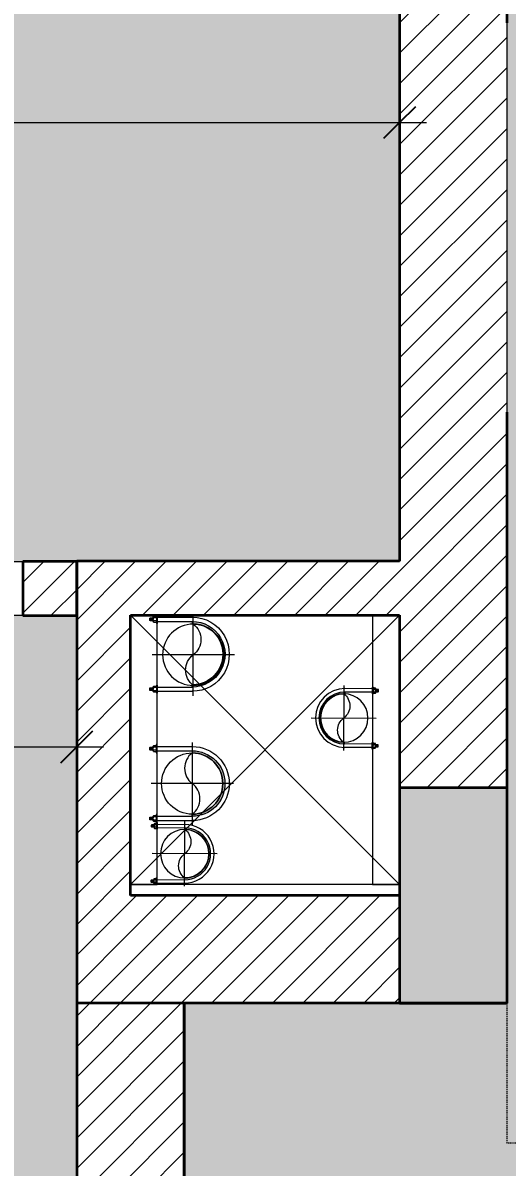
# Model space of a CAD drawing. Header units: millimetres. Extents: x 31157 to 224036, y 218 to 80529.
# Drawn here: x 41753 to 42653, y 74213 to 76337 of the extents above; entities that cross this region are included whole.
import ezdxf

# ---------------------------------------------------------------- set-up
doc = ezdxf.new("R2010")
doc.units = ezdxf.units.MM
doc.linetypes.add('IMPORT-CENTER _3_', pattern=[10.16, 6.35, -1.27, 1.27, -1.27])
doc.linetypes.add('Overhead', pattern=[3.96875, 2.38125, -1.5875])
for name, color, linetype, lineweight in [('0-1', 7, 'Continuous', 5), ('0-3', 7, 'Continuous', 18), ('A-ANNO-DIMS', 211, 'Continuous', 9), ('A-ANNO-DIMS-50', 211, 'Continuous', 9), ('A-DETL-GENF-1', 7, 'Continuous', 18), ('A-DETL-GENF-5', 9, 'Continuous', 18), ('A-DETL-MEDM', 33, 'Continuous', 35), ('A-DETL-THIN', 151, 'Continuous', 18), ('A-FLOR', 192, 'Continuous', 18), ('A-FLOR-2', 7, 'Continuous', 18), ('A-WALL-6', 250, 'Continuous', 35), ('A-WALL-7', 113, 'Continuous', 35), ('A-WALL-PATT-1', 9, 'Continuous', 18), ('A-WALL-PATT-2', 111, 'Continuous', 18), ('G-IMPT', 8, 'Continuous', 18), ('G-IMPT-4', 8, 'IMPORT-CENTER _3_', 18), ('M-EQPM', 50, 'Continuous', 18), ('S-STRS', 31, 'Continuous', 18), ('S-STRS-MBND', 31, 'Overhead', 18)]:
    doc.layers.add(name, color=color, linetype=linetype, lineweight=lineweight)
doc.layers.add('A-DETL-GENF-2', color=7, linetype='Continuous', lineweight=18, transparency=0.2)
doc.styles.add('UTM Avo', font='', dxfattribs={"width": 0.9, "height": 125})
doc.styles.get('UTM Avo').set_extended_font_data('UTM Avo')
doc.dimstyles.new('1_Dim_chi_tiet_2_5', dxfattribs={"dimscale": 304.8, "dimtxt": 124.912619, "dimasz": 0.19685, "dimexe": 0.164042, "dimexo": 0.0625, "dimgap": 0.016404, "dimtad": 1, "dimdec": 0, "dimrnd": 5, "dimzin": 0, "dimdsep": 46, "dimtxsty": 'UTM Avo', "dimblk1": 'OBLIQUE', "dimblk2": 'OBLIQUE', "dimsah": 1, "dimcen": 0.09, "dimdle": 0.164042, "dimazin": 0, "dimtfac": 1, "dimtdec": 4, "dimtix": 1, "dimtmove": 0, "dimatfit": 3, "dimfxl": 0.328084, "dimfxlon": 1, "dimtvp": 1, "dimtolj": 1, "dimtzin": 0, "dimarcsym": 2})
pattern_1 = [(45, (0, 0), (-28.284271, 28.284271), [])]

# ---------------------------------------------------------------- blocks, each defined once
blk = doc.blocks.new('NCV_TKTC_KET CAU_rvt-1-TKCS_CĂN HỘ LOẠI 2 - MẶT BẰNG')
at = {"layer": 'A-FLOR'}
blk.add_line((42452.6, 74737.4), (41952.6, 74737.4), dxfattribs=at)
blk = doc.blocks.new('NCV_TKTC_TANG 1_rvt-1-TKCS_CĂN HỘ LOẠI 2 - MẶT BẰNG')
at = {"layer": 'A-WALL-PATT-1'}
h = blk.add_hatch(dxfattribs=at)
h.set_pattern_fill('FP_1', color=256, style=0, pattern_type=2)
h.set_pattern_definition(pattern_1)
h.paths.add_polyline_path([(40555.2, 75236.9), (40952.6, 75236.9), (40952.6, 75336.9), (40052.6, 75336.9), (40052.6, 75236.9), (40357.3, 75236.9)])
h.paths.add_polyline_path([(41752.6, 75236.9), (41852.6, 75237.4), (41852.6, 75336.9), (41752.6, 75336.9), (41752.6, 75237.4)])
at = {"layer": 'A-FLOR-2'}
blk.add_line((41852.6, 73336.9), (41852.6, 75236.9), dxfattribs=at)
at = {"layer": 'A-WALL-6'}
for p, q in [((41852.6, 75336.9), (41752.6, 75336.9)), ((41752.6, 75336.9), (41752.6, 75236.9)), ((41852.6, 75236.9), (41852.6, 75336.9)), ((41752.6, 75236.9), (41852.6, 75236.9))]:
    blk.add_line(p, q, dxfattribs=at)
blk = doc.blocks.new('TKTC_XREF_251221_MB TANG 1 - TKTC_XREF_260130_MB TANG 1_dwg_CUM U_DN100-4202112-TKCS_CĂN HỘ LOẠI 2 - MẶT BẰNG')
at = {"layer": 'G-IMPT'}
blk.add_hatch(color=256, dxfattribs=at).paths.add_polyline_path([(0, -61), (15.8, -58.9), (30.5, -52.8), (43.1, -43.1), (53.8, -28.1), (59.1, -14.3), (61, 0), (58.7, 16.3), (52.4, 31), (43.1, 43.1), (28.5, 53.7), (14.7, 59.1), (0, 61), (0, 57), (17.3, 54), (30.5, 47.8), (40.3, 40.3), (49.4, 28.5), (55.1, 14.8), (57, 0), (54.6, -15.8), (47.8, -30.5), (40.3, -40.3), (28.5, -49.4), (14.8, -55.1), (0, -57)])
for p, q in [((-79.1, 66.6), (-79.1, 63.4)), ((-76.6, 66.6), (-76.6, 63.4)), ((-74.6, 66.6), (-74.6, 63.4)), ((-72.7, 69.3), (-72.7, 60.7)), ((-66.9, 67.9), (-71.7, 67.9)), ((-66.9, 62.1), (-71.7, 62.1)), ((-65, 69), (0, 69)), ((-79.1, -63.4), (-79.1, -66.6)), ((-76.6, -63.4), (-76.6, -66.6)), ((-74.6, -63.4), (-74.6, -66.6)), ((-72.7, -60.7), (-72.7, -69.3)), ((-66.9, -62.1), (-71.7, -62.1)), ((-66.9, -67.9), (-71.7, -67.9)), ((-65, -69), (0, -69))]:
    blk.add_line(p, q, dxfattribs=at)
at = {"layer": 'G-IMPT', "flags": 128}
for points in [[(-72.7, 67.6), (-78.1, 67.6), (-78.1, 62.4), (-72.7, 62.4)], [(-71.7, 59.2), (-66.9, 59.2), (-66.9, 70.8), (-71.7, 70.8)], [(-66.9, 70.8), (-66.9, 72.7), (-65, 72.7), (-65, 57.3), (-66.9, 57.3), (-66.9, 59.2)], [(-65, 61), (0, 61), (0, 57)], [(-72.7, -62.4), (-78.1, -62.4), (-78.1, -67.6), (-72.7, -67.6)], [(-71.7, -70.8), (-66.9, -70.8), (-66.9, -59.2), (-71.7, -59.2)], [(-66.9, -59.2), (-66.9, -57.3), (-65, -57.3), (-65, -72.7), (-66.9, -72.7), (-66.9, -70.8)], [(-65, -61), (0, -61), (0, -57)]]:
    blk.add_lwpolyline(points, dxfattribs=at)
at = {"layer": 'G-IMPT'}
for centre, radius, start, end in [((-78.1, 66.6), 0.96, 90, 180), ((-78.1, 63.4), 0.96, 180, 270), ((-71.1, 69.3), 1.56, 112.6199, 247.3801), ((-67.9, 65), 4.8, 143.1301, 216.8699), ((-71.1, 60.7), 1.56, 112.6199, 247.3801), ((0, 0), 69, 270, 90), ((0, 0), 61, 270, 90), ((0, 0), 57, 270, 90), ((-78.1, -63.4), 0.96, 90, 180), ((-78.1, -66.6), 0.96, 180, 270), ((-71.1, -60.7), 1.56, 112.6199, 247.3801), ((-67.9, -65), 4.8, 143.1301, 216.8699), ((-71.1, -69.3), 1.56, 112.6199, 247.3801)]:
    blk.add_arc(centre, radius, start, end, dxfattribs=at)
blk = doc.blocks.new('TKTC_XREF_251221_MB TANG 1 - TKTC_XREF_260130_MB TANG 1_dwg_$cc-4202113-TKCS_CĂN HỘ LOẠI 2 - MẶT BẰNG')
at = {"layer": 'G-IMPT'}
blk.add_circle((0, 0), 0.5, dxfattribs=at)
for centre, radius, start, end in [((0, 0), 0.5, 90, 270), ((0.188, 0.25), 0.313, 126.8699, 233.1301), ((-0.188, -0.25), 0.313, 306.8699, 53.1301)]:
    blk.add_arc(centre, radius, start, end, dxfattribs=at)
at = {"layer": 'G-IMPT-4'}
for p, q in [((0, -0.673), (0, 0.673)), ((-0.673, 0), (0.673, 0))]:
    blk.add_line(p, q, dxfattribs=at)
blk = doc.blocks.new('TKTC_XREF_251221_MB TANG 1 - TKTC_XREF_260130_MB TANG 1_dwg_$cc-4202111-TKCS_CĂN HỘ LOẠI 2 - MẶT BẰNG')
at = {"layer": 'G-IMPT'}
blk.add_circle((0, 0), 0.5, dxfattribs=at)
for centre, radius, start, end in [((0, 0), 0.5, 90, 270), ((0.188, 0.25), 0.313, 126.8699, 233.1301), ((-0.188, -0.25), 0.313, 306.8699, 53.1301)]:
    blk.add_arc(centre, radius, start, end, dxfattribs=at)
at = {"layer": 'G-IMPT-4'}
for p, q in [((0, -0.673), (0, 0.647)), ((-0.673, 0), (0.673, 0))]:
    blk.add_line(p, q, dxfattribs=at)
blk = doc.blocks.new('TKTC_XREF_251221_MB TANG 1 - TKTC_XREF_260130_MB TANG 1_dwg_$cc-4202116-TKCS_CĂN HỘ LOẠI 2 - MẶT BẰNG')
at = {"layer": 'G-IMPT'}
blk.add_circle((0, 0), 0.5, dxfattribs=at)
for centre, radius, start, end in [((0, 0), 0.5, 90, 270), ((0.188, 0.25), 0.313, 126.8699, 233.1301), ((-0.188, -0.25), 0.313, 306.8699, 53.1301)]:
    blk.add_arc(centre, radius, start, end, dxfattribs=at)
at = {"layer": 'G-IMPT-4'}
for p, q in [((0, -0.673), (0, 0.673)), ((-0.673, 0), (0.673, 0))]:
    blk.add_line(p, q, dxfattribs=at)
blk = doc.blocks.new('TKTC_XREF_251221_MB TANG 1 - TKTC_XREF_260130_MB TANG 1_dwg_$cc-4202114-TKCS_CĂN HỘ LOẠI 2 - MẶT BẰNG')
at = {"layer": 'G-IMPT'}
blk.add_circle((0, 0), 0.5, dxfattribs=at)
for centre, radius, start, end in [((0, 0), 0.5, 90, 270), ((0.188, 0.25), 0.313, 126.8699, 233.1301), ((-0.188, -0.25), 0.313, 306.8699, 53.1301)]:
    blk.add_arc(centre, radius, start, end, dxfattribs=at)
at = {"layer": 'G-IMPT-4'}
for p, q in [((0, -0.673), (0, 0.673)), ((-0.673, 0), (0.673, 0))]:
    blk.add_line(p, q, dxfattribs=at)
blk = doc.blocks.new('TKTC_XREF_251221_MB TANG 1 - TKTC_XREF_260130_MB TANG 1_dwg_CUM U_DN100-4202115-TKCS_CĂN HỘ LOẠI 2 - MẶT BẰNG')
at = {"layer": 'G-IMPT'}
blk.add_hatch(color=256, dxfattribs=at).paths.add_polyline_path([(0, 61), (17.7, 58.1), (30.5, 52.8), (43.1, 43.1), (53.7, 28.5), (59.1, 14.8), (61, 0), (58.9, -15.8), (52.8, -30.5), (43.1, -43.1), (28.5, -53.7), (14.8, -59.1), (0, -61), (0, -57), (15.8, -54.6), (28.5, -49.4), (40.3, -40.3), (49.4, -28.5), (55.1, -14.8), (57, 0), (54.6, 15.8), (49.4, 28.5), (40.3, 40.3), (27.7, 49.7), (14.8, 55.1), (0, 57), (0, 58.9)])
for p, q in [((-79.1, 66.6), (-79.1, 63.4)), ((-76.6, 66.6), (-76.6, 63.4)), ((-74.6, 66.6), (-74.6, 63.4)), ((-72.7, 69.3), (-72.7, 60.7)), ((-66.9, 67.9), (-71.7, 67.9)), ((-65, 69), (0, 69)), ((-66.9, 62.1), (-71.7, 62.1)), ((-79.1, -63.4), (-79.1, -66.6)), ((-76.6, -63.4), (-76.6, -66.6)), ((-74.6, -63.4), (-74.6, -66.6)), ((-72.7, -60.7), (-72.7, -69.3)), ((-66.9, -62.1), (-71.7, -62.1)), ((-66.9, -67.9), (-71.7, -67.9)), ((-65, -69), (0, -69))]:
    blk.add_line(p, q, dxfattribs=at)
at = {"layer": 'G-IMPT', "flags": 128}
for points in [[(-72.7, 67.6), (-78.1, 67.6), (-78.1, 62.4), (-72.7, 62.4)], [(-71.7, 59.2), (-66.9, 59.2), (-66.9, 70.8), (-71.7, 70.8)], [(-66.9, 70.8), (-66.9, 72.7), (-65, 72.7), (-65, 57.3), (-66.9, 57.3), (-66.9, 59.2)], [(-65, 61), (0, 61), (0, 57)], [(-72.7, -62.4), (-78.1, -62.4), (-78.1, -67.6), (-72.7, -67.6)], [(-71.7, -70.8), (-66.9, -70.8), (-66.9, -59.2), (-71.7, -59.2)], [(-66.9, -59.2), (-66.9, -57.3), (-65, -57.3), (-65, -72.7), (-66.9, -72.7), (-66.9, -70.8)], [(-65, -61), (0, -61), (0, -57)]]:
    blk.add_lwpolyline(points, dxfattribs=at)
at = {"layer": 'G-IMPT'}
for centre, radius, start, end in [((-78.1, 66.6), 0.96, 90, 180), ((-71.1, 69.3), 1.56, 112.6199, 247.3801), ((-67.9, 65), 4.8, 143.1301, 216.8699), ((0, 0), 69, 270, 90), ((-78.1, 63.4), 0.96, 180, 270), ((-71.1, 60.7), 1.56, 112.6199, 247.3801), ((0, 0), 61, 270, 90), ((0, 0), 57, 270, 90), ((-78.1, -63.4), 0.96, 90, 180), ((-71.1, -60.7), 1.56, 112.6199, 247.3801), ((-67.9, -65), 4.8, 143.1301, 216.8699), ((-78.1, -66.6), 0.96, 180, 270), ((-71.1, -69.3), 1.56, 112.6199, 247.3801)]:
    blk.add_arc(centre, radius, start, end, dxfattribs=at)
blk = doc.blocks.new('TKTC_XREF_251221_MB TANG 1 - TKTC_XREF_260130_MB TANG 1_dwg-4202109-TKCS_CĂN HỘ LOẠI 2 - MẶT BẰNG')
at = {"layer": 'G-IMPT'}
blk.add_line((-161149.1, -326109.3), (-161199, -326109.7), dxfattribs=at)
at = {"layer": 'G-IMPT', "flags": 128}
for points in [[(-161199, -326609.5), (-161149.3, -326609.2), (-161149.3, -326109.3)], [(-160699.2, -326109.3), (-160749.2, -326109.7), (-160749.2, -326609.5), (-160699.4, -326609.2), (-160699.4, -326109.3)]]:
    blk.add_lwpolyline(points, dxfattribs=at)
at = {"extrusion": (0, 0, -1)}
for name, p, xscale, yscale, zscale, rotation in [('TKTC_XREF_251221_MB TANG 1 - TKTC_XREF_260130_MB TANG 1_dwg_CUM U_DN100-4202115-TKCS_CĂN HỘ LOẠI 2 - MẶT BẰNG', (161084.3, -326181.8), 0.9975000000000005, 0.9975000000000005, -0.9975000000000005, 180.000991338195), ('TKTC_XREF_251221_MB TANG 1 - TKTC_XREF_260130_MB TANG 1_dwg_$cc-4202111-TKCS_CĂN HỘ LOẠI 2 - MẶT BẰNG', (161082.5, -326182.8), 113.7150000000092, 113.7150000000092, -113.7150000000092, 359.9990086636432), ('TKTC_XREF_251221_MB TANG 1 - TKTC_XREF_260130_MB TANG 1_dwg_$cc-4202116-TKCS_CĂN HỘ LOẠI 2 - MẶT BẰNG', (160802.8, -326300.2), 90.00000000005119, 90.00000000005119, -90.0000000000512, 180.3740267799373), ('TKTC_XREF_251221_MB TANG 1 - TKTC_XREF_260130_MB TANG 1_dwg_CUM U_DN100-4202115-TKCS_CĂN HỘ LOẠI 2 - MẶT BẰNG', (161084.4, -326421.9), 0.9974999999999965, 0.9974999999999965, -0.9974999999999965, 180.0009913385626), ('TKTC_XREF_251221_MB TANG 1 - TKTC_XREF_260130_MB TANG 1_dwg_$cc-4202113-TKCS_CĂN HỘ LOẠI 2 - MẶT BẰNG', (161098.3, -326552.1), 90.00000000005119, 90.00000000005119, -90.0000000000512, 0.3740267799372842)]:
    blk.add_blockref(name, p, dxfattribs=dict(at, xscale=xscale, yscale=yscale, zscale=zscale, rotation=rotation))
for name, p, xscale, yscale, zscale, rotation in [('TKTC_XREF_251221_MB TANG 1 - TKTC_XREF_260130_MB TANG 1_dwg_CUM U_DN100-4202112-TKCS_CĂN HỘ LOẠI 2 - MẶT BẰNG', (-160800.9, -326300.2), 0.7894736842105242, 0.7894736842105242, 0.7894736842105242, 179.6259732184666), ('TKTC_XREF_251221_MB TANG 1 - TKTC_XREF_260130_MB TANG 1_dwg_$cc-4202114-TKCS_CĂN HỘ LOẠI 2 - MẶT BẰNG', (-161084.4, -326421.9), 113.7150000000092, 113.7150000000092, 113.7150000000092, 179.9990086636432), ('TKTC_XREF_251221_MB TANG 1 - TKTC_XREF_260130_MB TANG 1_dwg_CUM U_DN100-4202112-TKCS_CĂN HỘ LOẠI 2 - MẶT BẰNG', (-161098.3, -326552.2), 0.7894736842105242, 0.7894736842105242, 0.7894736842105242, 359.6259732184666)]:
    blk.add_blockref(name, p, dxfattribs=dict(xscale=xscale, yscale=yscale, zscale=zscale, rotation=rotation))
blk = doc.blocks.new('TKTC_XREF_251221_MB TANG 1 - TKTC_XREF_251221_MB TANG 1-2038492-TKCS_CĂN HỘ LOẠI 2 - MẶT BẰNG')
blk.add_blockref('TKTC_XREF_251221_MB TANG 1 - TKTC_XREF_260130_MB TANG 1_dwg-4202109-TKCS_CĂN HỘ LOẠI 2 - MẶT BẰNG', (169499.1, 384109.7))
blk = doc.blocks.new('DIMBLOCK44-TKCS_CĂN HỘ LOẠI 2 - MẶT BẰNG')
at = {"layer": 'A-ANNO-DIMS-50'}
for p, q in [((40052.6, 75092.7), (40052.6, 74942.7)), ((40052.6, 74992.7), (40052.6, 75092.7)), ((41852.6, 75092.7), (41852.6, 74942.7)), ((41852.6, 74992.7), (41852.6, 75092.7)), ((40002.6, 74992.7), (41902.6, 74992.7))]:
    blk.add_line(p, q, dxfattribs=at)
at = {"layer": 'A-ANNO-DIMS-50', "lineweight": 25}
for p, q in [((40052.6, 74992.7), (40082.6, 75022.7)), ((41852.6, 74992.7), (41882.6, 75022.7)), ((40052.6, 74992.7), (40022.6, 74962.7)), ((41852.6, 74992.7), (41822.6, 74962.7))]:
    blk.add_line(p, q, dxfattribs=at)
at = {"layer": 'A-ANNO-DIMS-50', "color": 0, "insert": (40781.4, 75155.1), "char_height": 125, "width": 410.824, "attachment_point": 1, "line_spacing_factor": 1.110334, "style": 'UTM Avo'}
blk.add_mtext('1800', dxfattribs=at)
blk = doc.blocks.new('_Oblique')
at = {"color": 0, "linetype": 'ByBlock', "lineweight": -2}
blk.add_line((-0.5, -0.5), (0.5, 0.5), dxfattribs=at)
blk = doc.blocks.new('DIMBLOCK46-TKCS_CĂN HỘ LOẠI 2 - MẶT BẰNG')
at = {"layer": 'A-ANNO-DIMS-50'}
for p, q in [((38152.6, 76252), (38152.6, 76102)), ((38152.6, 76152), (38152.6, 76252)), ((42452.6, 76252), (42452.6, 76102)), ((42452.6, 76152), (42452.6, 76252)), ((38102.6, 76152), (42502.6, 76152))]:
    blk.add_line(p, q, dxfattribs=at)
at = {"layer": 'A-ANNO-DIMS-50', "lineweight": 25}
for p, q in [((38152.6, 76152), (38182.6, 76182)), ((42452.6, 76152), (42482.6, 76182)), ((38152.6, 76152), (38122.6, 76122)), ((42452.6, 76152), (42422.6, 76122))]:
    blk.add_line(p, q, dxfattribs=at)
at = {"layer": 'A-ANNO-DIMS-50', "color": 0, "insert": (40131.4, 76314.4), "char_height": 125, "width": 410.824, "attachment_point": 1, "line_spacing_factor": 1.110334, "style": 'UTM Avo'}
blk.add_mtext('4300', dxfattribs=at)

msp = doc.modelspace()

# ---------------------------------------------------------------- hatches: boundary and pattern name
at = {"layer": 'A-DETL-GENF-1'}
h = msp.add_hatch(color=256, dxfattribs=at)
h.paths.add_polyline_path([(38052.6, 76536.9), (38052.1, 76536.9), (38052.6, 76436.9)])
h.paths.add_polyline_path([(40952.6, 75336.9), (42452.6, 75337.4), (42452.6, 77936.9), (42252.6, 77936.9), (42252.6, 78036.9), (38652.6, 78036.9), (38652.6, 77886.9), (38052.6, 77886.9), (38052.6, 76536.9), (38152.6, 76536.9), (38152.5, 76336.9), (38052.6, 76336.9), (38052.6, 75336.9), (40852.6, 75336.9)])
h = msp.add_hatch(color=256, dxfattribs=at)
h.paths.add_polyline_path([(41002.6, 73336.9), (41852.6, 73336.9), (41852.6, 75236.9), (40052.6, 75236.9), (40052.6, 73336.9), (40997.6, 73336.9)])
h.paths.add_polyline_path([(40124.7, 73783.4), (40124.7, 73783.9), (40124.7, 73783.9)])
h.paths.add_polyline_path([(40116.2, 73800.9), (40116.4, 73801), (40118.3, 73802.3)])
at = {"layer": 'A-DETL-GENF-2'}
h = msp.add_hatch(color=256, dxfattribs=at)
h.paths.add_polyline_path([(33202.6, 69035.3), (43451.3, 69035.3), (43490.1, 69040.4), (43526.3, 69055.4), (43557.4, 69079.2), (43581.2, 69110.3), (43596.2, 69146.5), (43601.3, 69185.3), (43601.3, 78839.5), (43596.2, 78878.3), (43581.2, 78914.5), (43557.4, 78945.6), (43526.3, 78969.4), (43490.1, 78984.4), (43451.3, 78989.5), (33202.6, 78989.5), (33163.7, 78984.4), (33127.6, 78969.4), (33096.5, 78945.6), (33072.7, 78914.5), (33057.7, 78878.3), (33052.6, 78839.5), (33052.6, 69185.3), (33057.7, 69146.5), (33072.7, 69110.3), (33096.5, 69079.2), (33127.6, 69055.4), (33163.7, 69040.4)])
h.paths.add_polyline_path([(37494.4, 69695.8), (37481.9, 69697.4), (37470.3, 69702.2), (37460.3, 69709.9), (37452.7, 69719.9), (37447.8, 69731.5), (37446.2, 69743.9), (37449.4, 69743.9), (37451.2, 69731.5), (37456.6, 69719.9), (37462.5, 69712.1), (37471.9, 69705), (37482.7, 69700.5), (37494.4, 69698.9), (37507.7, 69701.2), (37518.4, 69706.2), (37526.2, 69712.1), (37533.3, 69721.4), (37537.8, 69732.3), (37539.4, 69743.9), (37542.5, 69743.9), (37540.9, 69731.5), (37536.1, 69719.9), (37528.4, 69709.9), (37516.9, 69701.6), (37504.7, 69697.1)])
h.paths.add_polyline_path([(38152.6, 69761.9), (37552.6, 69761.9), (37552.6, 69835.3), (34352.6, 69835.3), (34352.6, 69761.9), (33652.6, 69761.9), (33652.6, 76536.9), (36152.6, 76536.9), (36152.6, 78036.9), (34052.6, 78036.9), (34052.5, 77886.9), (33652.6, 77887), (33652.6, 78238.6), (34052.5, 78238.6), (34052.6, 78236.9), (42252.6, 78236.9), (42252.6, 78638.6), (42652.6, 78638.6), (42652.6, 74516.9), (42052.6, 74516.9), (42052.6, 69834.3), (38852.6, 69834.3), (38852.6, 69761.9), (38347.4, 69761.9)])
h.paths.add_polyline_path([(42367.3, 73111.9), (42252.6, 73111.9), (42252.6, 73311.9), (42652.6, 73311.9), (42652.6, 73111.9), (42472.6, 73111.9)])
at = {"layer": 'A-DETL-GENF-5'}
h = msp.add_hatch(dxfattribs=at)
h.set_pattern_fill('FP_2', color=256, style=0, pattern_type=2)
h.set_pattern_definition([(50, (0, 0), (364.3679, -31.8783), [38.1, -419.1]), (355, (0, 0), (-70.4859, 382.1133), [30.48, -335.28]), (100.451, (30.36, -2.66), (293.885, 350.2334), [32.38, -356.18]), (46.184, (0, 101.6), (542.1585, -84.0858), [57.15, -628.65]), (96.636, (45.2, 94.6), (474.805, 494.8554), [48.57, -534.27]), (351.184, (0, 101.6), (474.8102, 494.85), [45.72, -502.92]), (21, (50.8, 76.2), (303.2285, -204.5305), [38.1, -419.1]), (326, (50.8, 76.2), (123.6039, 368.376), [30.48, -335.28]), (71.451, (76.07, 59.16), (426.8341, 163.8427), [32.38, -356.18]), (37.5, (0, 0), (6.17665, 169.11015), [3.353, -327.863, 3.353, -337.007, -336.55]), (37.5, (0, 0), (6.17665, 169.11015), [-671.576, 3.353, -333.197]), (7.5, (0, 0), (133.63888, 200.3615), [3.353, -190.703, 3.353, -320.243, -128.27]), (7.5, (0, 0), (133.63888, 200.3615), [-517.652, 3.353, -124.917]), (327.5, (-113.28, 0), (271.18182, -11.45836), [3.353, -123.647, 3.353, -392.887, -525.78]), (327.5, (-113.28, 0), (271.18182, -11.45836), [-523.24, 3.353, -522.427]), (317.5, (-164.08, 0), (296.2585, 50.85285), [3.353, -161.747, 3.353, -259.791, -373.38]), (317.5, (-164.08, 0), (296.2585, 50.85285), [-428.244, 3.353, -370.027]), (45, (0, 0), (-125.7236, 125.7236), []), (45, (0, 190.5), (-125.7236, 125.7236), [])])
h.paths.add_polyline_path([(38152.6, 69761.9), (38852.6, 69762.2), (38852.6, 70111.9), (37552.6, 70111.5), (37552.6, 69761.9), (38052.6, 69761.9)])
h.paths.add_polyline_path([(33851.1, 69761.9), (34352.6, 69761.9), (34352.6, 70111.9), (33652.6, 70111.9), (33652.6, 69761.9)])
h.paths.add_polyline_path([(41852.6, 69836.9), (42052.6, 69836.9), (42052.6, 70036.9), (41852.6, 70036.9), (41852.6, 69939.5)])
h.paths.add_polyline_path([(42052.6, 71936.9), (42052.6, 71936.9), (42052.6, 72136.9), (41852.6, 72136.9), (41852.6, 71936.9), (41884.8, 71936.9)])
h.paths.add_polyline_path([(33652.6, 73039), (34352.6, 73039), (34352.6, 73386.9), (33652.6, 73386.9)])
h.paths.add_polyline_path([(40052.6, 73236.9), (40052.6, 73436.9), (39947.6, 73436.9), (39947.6, 73236.9), (40000.4, 73236.9)])
h.paths.add_polyline_path([(36952.6, 73236.9), (37052.6, 73236.9), (37052.6, 73436.9), (36952.6, 73436.9), (36952.6, 73336.9)])
h.paths.add_polyline_path([(38052.6, 73236.9), (38152.6, 73236.9), (38152.6, 73436.9), (38052.6, 73436.9), (38052.6, 73336.9)])
h.paths.add_polyline_path([(42652.6, 74516.9), (42652.6, 74916.9), (42452.6, 74916.9), (42452.6, 74516.9)])
h.paths.add_polyline_path([(36952.6, 76336.9), (37052.6, 76336.9), (37052.6, 76536.9), (36952.6, 76536.9), (36952.6, 76436.9)])
h.paths.add_polyline_path([(33852.6, 76336.9), (33852.6, 76536.9), (33652.6, 76536.9), (33652.6, 76336.9)])
h.paths.add_polyline_path([(38052.6, 76342), (38152.6, 76342), (38152.6, 76536.9), (38052.6, 76536.9), (38052.6, 76436.9)])
h.paths.add_polyline_path([(38652.6, 77886.9), (38652.6, 78236.9), (37952.6, 78236.9), (37952.6, 77886.9), (38347.4, 77886.9)])
h.paths.add_polyline_path([(33652.6, 77886.9), (34052.5, 77886.9), (34052.5, 78238.6), (33652.6, 78238.6), (33652.6, 77887)])
h.paths.add_polyline_path([(42452.6, 77936.9), (42652.6, 77936.9), (42652.2, 78638.6), (42252.6, 78638.6), (42252.6, 77936.9), (42442.6, 77936.9)])
at = {"layer": 'A-WALL-PATT-2'}
h = msp.add_hatch(dxfattribs=at)
h.set_pattern_fill('FP_1', color=256, style=0, pattern_type=2)
h.set_pattern_definition(pattern_1)
h.paths.add_polyline_path([(42541.5, 74916.9), (42652.6, 74916.9), (42652.2, 77936.9), (42452.6, 77936.9), (42452.6, 74916.9)])
h = msp.add_hatch(dxfattribs=at)
h.set_pattern_fill('FP_1', color=256, style=0, pattern_type=2)
h.set_pattern_definition(pattern_1)
h.paths.add_polyline_path([(41937.9, 74516.9), (41952.6, 74516.9), (41952.6, 75337.4), (41852.6, 75336.9), (41852.6, 74516.9)])
h = msp.add_hatch(dxfattribs=at)
h.set_pattern_fill('FP_1', color=256, style=0, pattern_type=2)
h.set_pattern_definition(pattern_1)
h.paths.add_polyline_path([(42367.3, 75237.4), (42452.6, 75237.4), (42452.5, 75337.4), (41952.6, 75336.9), (41952.6, 75237.4), (42032.3, 75237.4)])
h = msp.add_hatch(dxfattribs=at)
h.set_pattern_fill('FP_1', color=256, style=0, pattern_type=2)
h.set_pattern_definition(pattern_1)
h.paths.add_polyline_path([(42452.6, 74516.9), (42452.6, 74716.9), (41952.6, 74716.9), (41952.6, 74516.9), (42367.3, 74516.9)])
h = msp.add_hatch(dxfattribs=at)
h.set_pattern_fill('FP_1', color=256, style=0, pattern_type=2)
h.set_pattern_definition(pattern_1)
h.paths.add_polyline_path([(41852.6, 70036.9), (42052.6, 70036.9), (42052.4, 70185.3), (41852.6, 70185.3), (41852.6, 70111.9)])
h.paths.add_polyline_path([(42052.6, 71275.3), (42052.4, 71511.9), (41852.6, 71511.9), (41852.6, 71275.3), (42052.4, 71275.3)])
h.paths.add_polyline_path([(42052.6, 71711.9), (42052.6, 71712), (42052.6, 71936.9), (41852.6, 71936.9), (41852.6, 71711.9)])
h.paths.add_polyline_path([(41913.4, 72136.9), (42052.6, 72136.9), (42052.6, 74516.9), (41852.6, 74516.9), (41852.6, 72136.9)])

# ---------------------------------------------------------------- linework, layer by layer
at = {"layer": '0-3'}
for p, q in [((41952.6, 75237.4), (42452.6, 74737.4)), ((42452.6, 75237.4), (41952.6, 74737.4)), ((42452.6, 74737.4), (41952.6, 74737.4))]:
    msp.add_line(p, q, dxfattribs=at)
at = {"layer": 'A-DETL-MEDM'}
for p, q in [((42452.6, 74916.9), (42452.6, 74516.9)), ((42652.6, 74916.9), (42452.6, 74916.9)), ((42452.6, 74516.9), (42052.6, 74516.9)), ((42052.6, 74516.9), (42052.6, 72136.9)), ((42452.6, 74516.9), (42652.6, 74516.9))]:
    msp.add_line(p, q, dxfattribs=at)
at = {"layer": 'A-DETL-THIN'}
for p, q in [((42452.6, 75336.9), (42452.6, 77936.9)), ((38052.1, 75336.9), (42452.6, 75336.9)), ((41852.6, 75236.9), (40052.6, 75236.9)), ((41852.6, 73336.9), (41852.6, 75236.9))]:
    msp.add_line(p, q, dxfattribs=at)
at = {"layer": 'A-WALL-7'}
for p, q in [((42452.6, 77936.9), (42452.6, 75337.4)), ((42652.6, 76336.9), (42652.6, 77936.9)), ((42652.6, 74516.9), (42652.6, 75614.3)), ((42452.6, 75337.4), (41852.6, 75337.4)), ((41852.6, 75337.4), (41852.6, 72136.9)), ((41952.6, 74716.9), (41952.6, 75237.4)), ((41952.6, 75237.4), (42452.6, 75237.4)), ((42452.6, 75237.4), (42452.6, 74916.9)), ((42452.6, 74716.9), (41952.6, 74716.9)), ((42652.6, 74516.9), (41852.6, 74516.9)), ((42052.6, 73311.9), (42052.6, 74516.9))]:
    msp.add_line(p, q, dxfattribs=at)
at = {"layer": 'S-STRS'}
for p, q in [((42652.2, 76336.9), (42652.2, 76076.9)), ((42652.2, 76076.9), (42652.2, 75816.9)), ((42652.2, 75816.9), (42652.2, 75614.2))]:
    msp.add_line(p, q, dxfattribs=at)
at = {"layer": 'S-STRS-MBND'}
for p, q in [((42652.2, 75614.2), (42652.2, 74916.9)), ((42652.2, 74516.9), (42652.2, 74256.9)), ((43601.3, 74256.9), (42652.2, 74256.9))]:
    msp.add_line(p, q, dxfattribs=at)

# ---------------------------------------------------------------- block references
at = {"layer": '0-1'}
for name in ['NCV_TKTC_KET CAU_rvt-1-TKCS_CĂN HỘ LOẠI 2 - MẶT BẰNG', 'NCV_TKTC_TANG 1_rvt-1-TKCS_CĂN HỘ LOẠI 2 - MẶT BẰNG']:
    msp.add_blockref(name, (0, 0), dxfattribs=at)
at = {"layer": 'M-EQPM'}
msp.add_blockref('TKTC_XREF_251221_MB TANG 1 - TKTC_XREF_251221_MB TANG 1-2038492-TKCS_CĂN HỘ LOẠI 2 - MẶT BẰNG', (33652.6, 17236.9), dxfattribs=at)

# ---------------------------------------------------------------- dimensions: what is measured, and where the dimension line sits
at = {"layer": 'A-ANNO-DIMS'}
for base, p1, p2, override, picture, middle in [((42452.6, 76152), (38152.6, 76252), (42452.6, 76252), {"dimpost": '<>', "dimfxl": 4300}, 'DIMBLOCK46-TKCS_CĂN HỘ LOẠI 2 - MẶT BẰNG', (40302.6, 76221.7)), ((41852.6, 74992.7), (40052.6, 75092.7), (41852.6, 75092.7), {"dimpost": '<>', "dimfxl": 1800.071331}, 'DIMBLOCK44-TKCS_CĂN HỘ LOẠI 2 - MẶT BẰNG', (40952.6, 75062.4))]:
    dim = msp.add_linear_dim(base=base, p1=p1, p2=p2, dimstyle='1_Dim_chi_tiet_2_5', override=override, dxfattribs=at)
    dim.commit()
    dim.dimension.update_dxf_attribs({"geometry": picture, "text_midpoint": middle})

doc.saveas('drawing.dxf')
